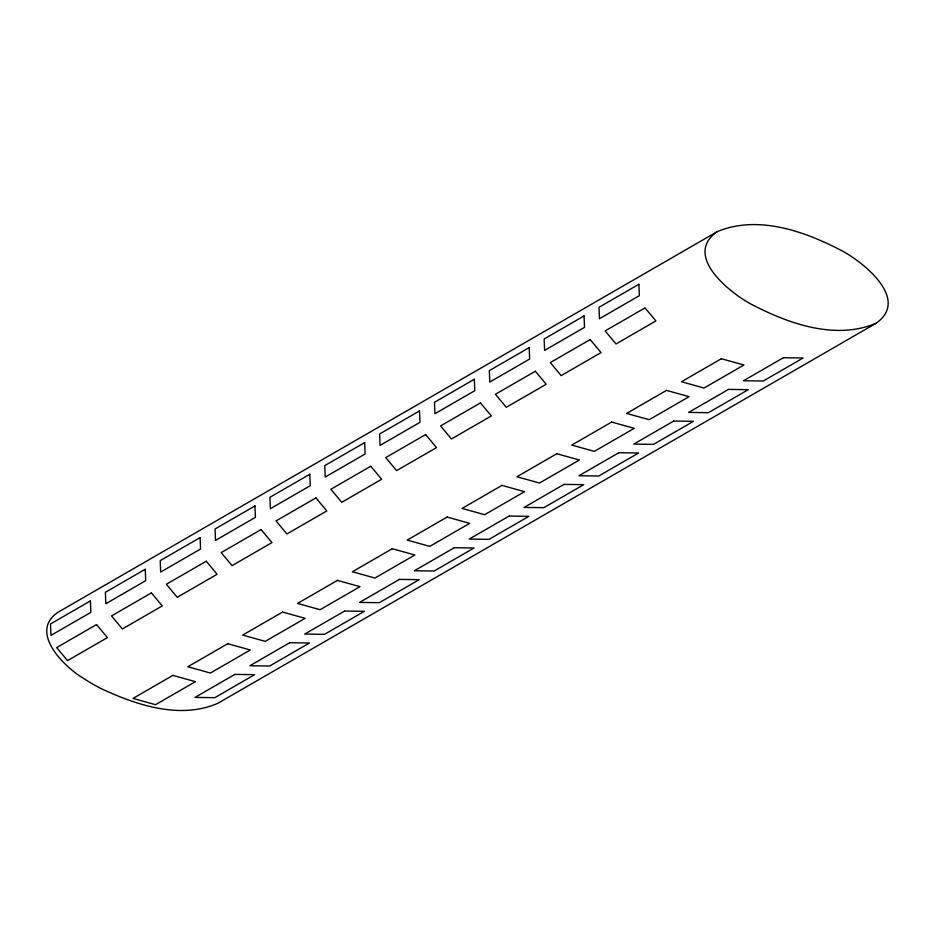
<?xml version="1.0" encoding="UTF-8"?>
<svg xmlns="http://www.w3.org/2000/svg" width="935" height="935" viewBox="0 0 935 935"><rect width="100%" height="100%" fill="white"/><g stroke="black" fill="none" stroke-linecap="round" stroke-linejoin="round"><path stroke-width="1.4" d="M717.203 231.658C683.088 255.372 729.136 292.199 750.758 303.957C787.983 323.463 834.885 340.492 875.978 323.335C910.106 299.621 864.045 262.793 842.423 251.036C805.199 231.529 758.297 214.501 717.203 231.658L59.022 611.665C27.781 631.031 63.79 666.702 83.355 678.261A194.001 112.001 0 0 0 101.12 688.604C136.463 705.072 179.941 719.716 217.797 703.33L875.978 323.335M261.087 529.572L221.186 552.597L232.067 565.628L271.956 542.592L261.227 529.748M644.484 308.211L605.132 330.932L616.013 343.963L655.903 320.927L645.021 307.907M90.403 600.936L50.513 623.972L50.969 635.379L90.859 612.355L90.403 600.936M145.252 569.275L105.363 592.299L105.819 603.718L145.708 580.682L145.252 569.275M200.102 537.602L160.212 560.638L160.668 572.045L200.557 549.02L200.102 537.602M254.951 505.94L215.062 528.965L215.518 540.383L255.407 517.347L254.951 505.94M309.801 474.267L269.911 497.303L270.367 508.71L310.256 485.686L309.801 474.267M364.65 442.606L324.761 465.63L325.216 477.049L365.106 454.013L364.65 442.606M419.499 410.933L379.61 433.969L380.066 445.376L419.955 422.351L419.499 410.933M474.349 379.271L434.459 402.295L434.915 413.714L474.805 390.678L474.349 379.271M529.198 347.61L489.309 370.634L489.765 382.053L529.654 359.017L529.198 347.61M584.048 315.936L544.147 338.973L544.614 350.38L584.504 327.355L584.048 315.936M638.885 284.275L598.996 307.299L599.464 318.718L639.353 295.682L638.885 284.275M96.539 624.568L56.649 647.604L67.53 660.624L107.42 637.6L96.539 624.568M151.388 592.907L111.499 615.931L122.38 628.963L162.269 605.927L151.388 592.907M206.238 561.234L166.348 584.27L177.218 597.29L217.119 574.265L206.238 561.234M315.925 497.899L276.035 520.935L286.916 533.955L326.806 510.931L315.925 497.899M370.774 466.238L330.885 489.262L341.766 502.294L381.655 479.258L370.774 466.238M425.624 434.565L385.734 457.601L396.615 470.621L436.505 447.596L425.624 434.565M480.473 402.903L440.584 425.928L451.465 438.959L491.354 415.923L480.473 402.903M535.323 371.242L495.433 394.266L506.314 407.298L546.204 384.262L535.323 371.242M590.172 339.569L550.283 362.605L561.164 375.625L601.053 352.6L590.172 339.569M172.881 675.386L132.992 698.422L155.549 704.698L195.438 681.673L172.881 675.386M227.731 643.724L187.841 666.749L210.398 673.036L250.288 650L227.731 643.724M282.58 612.051L242.691 635.087L265.248 641.363L305.137 618.339L282.58 612.051M337.43 580.39L297.54 603.426L320.097 609.702L359.987 586.677L337.43 580.39M392.279 548.728L352.39 571.752L374.947 578.04L414.836 555.004L392.279 548.728M447.129 517.055L407.228 540.091L429.796 546.367L469.686 523.343L447.129 517.055M501.966 485.394L462.077 508.418L484.646 514.706L524.535 491.67L501.966 485.394M556.816 453.72L516.926 476.757L539.495 483.033L579.384 460.008L556.816 453.72M611.665 422.059L571.776 445.083L594.344 451.371L634.234 428.335L611.665 422.059M666.515 390.386L626.625 413.422L649.194 419.698L689.083 396.674L666.515 390.386M721.364 358.724L681.475 381.749L704.043 388.037L743.933 365.001L721.364 358.724M234.884 674.392L194.994 697.417L214.769 697.685L254.659 674.661L234.884 674.392M289.733 642.719L249.844 665.755L269.619 666.024L309.508 642.988L289.733 642.719M344.583 611.058L304.693 634.082L324.468 634.351L364.358 611.326L344.583 611.058M399.432 579.396L359.543 602.421L379.318 602.689L419.207 579.653L399.432 579.396M454.281 547.723L414.392 570.759L434.156 571.016L474.057 547.992L454.281 547.723M509.131 516.062L469.241 539.086L489.005 539.355L528.894 516.319L509.131 516.062M563.98 484.388L524.091 507.425L543.854 507.682L583.744 484.657L563.98 484.388M618.83 452.727L578.94 475.751L598.704 476.02L638.593 452.996L618.83 452.727M673.679 421.054L633.79 444.09L653.553 444.359L693.443 421.323L673.679 421.054M728.529 389.392L688.639 412.417L708.403 412.686L748.292 389.661L728.529 389.392M783.378 357.719L743.489 380.755L763.252 381.024L803.142 357.988L783.378 357.719"/></g></svg>
